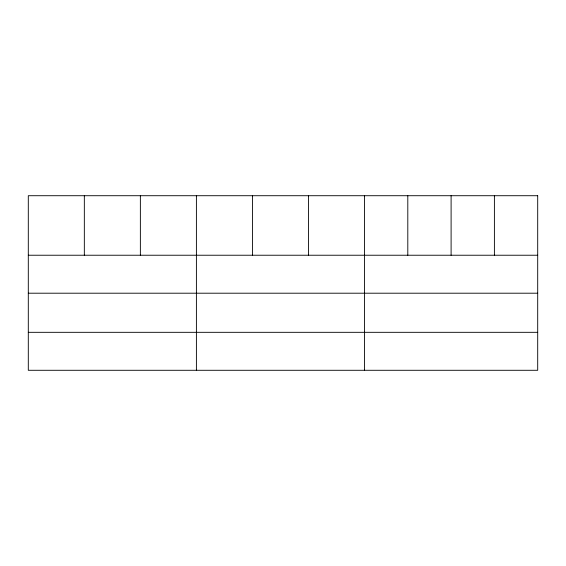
<?xml version="1.0" encoding="UTF-8"?>
<svg xmlns="http://www.w3.org/2000/svg" width="566" height="566" viewBox="0 0 566 566"><rect width="100%" height="100%" fill="white"/><g stroke="black" fill="none" stroke-linecap="round" stroke-linejoin="round"><path stroke-width="0.85" d="M28.3 255.231L537.7 255.231M28.3 293.202L537.7 293.202M28.3 332.32L537.7 332.32M494.401 195.716L494.401 255.231M451.102 195.716L451.102 255.231M407.803 195.716L407.803 255.231M364.504 195.716L364.504 370.284M308.47 195.716L308.47 255.231M252.436 195.716L252.436 255.231M196.402 195.716L196.402 370.284M140.368 195.716L140.368 255.231M84.334 195.716L84.334 255.231M537.7 195.716L28.3 195.716L28.3 370.284L537.7 370.284L537.7 195.716"/></g></svg>
